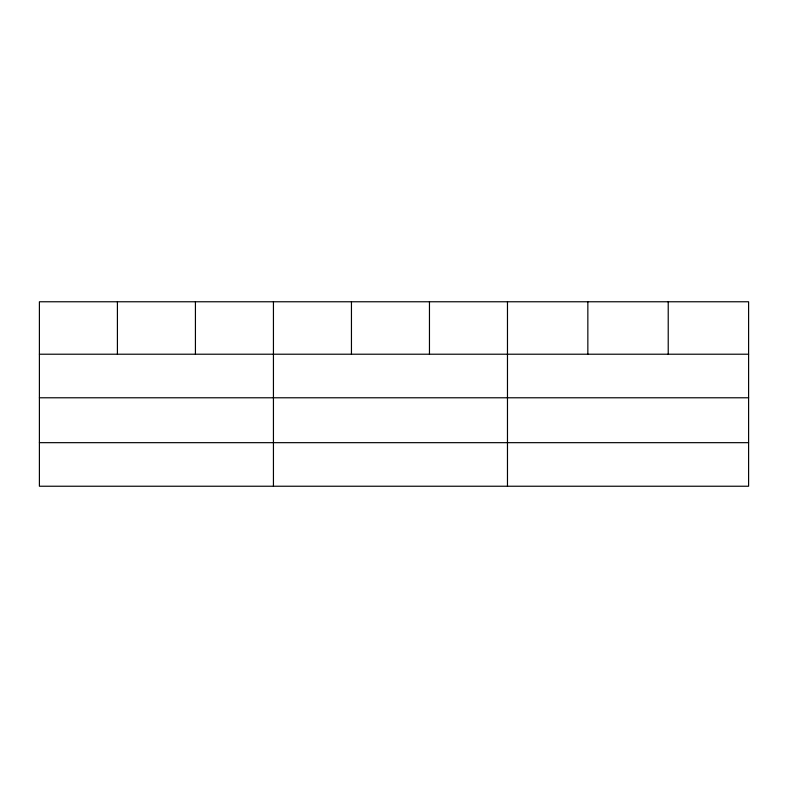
<?xml version="1.0" encoding="UTF-8"?>
<svg xmlns="http://www.w3.org/2000/svg" width="788" height="788" viewBox="0 0 788 788"><rect width="100%" height="100%" fill="white"/><g stroke="black" fill="none" stroke-linecap="round" stroke-linejoin="round"><path stroke-width="1.18" d="M748.6 397.782L748.6 301.765L39.4 301.765L39.4 486.235L748.6 486.235L748.6 397.782L39.4 397.782M39.4 354.216L748.6 354.216M39.4 442.669L748.6 442.669M668.224 301.765L668.224 354.216M587.848 301.765L587.848 354.216M507.472 301.765L507.472 486.235M429.46 301.765L429.46 354.216M351.448 301.765L351.448 354.216M273.436 301.765L273.436 486.235M195.424 301.765L195.424 354.216M117.412 301.765L117.412 354.216"/></g></svg>
